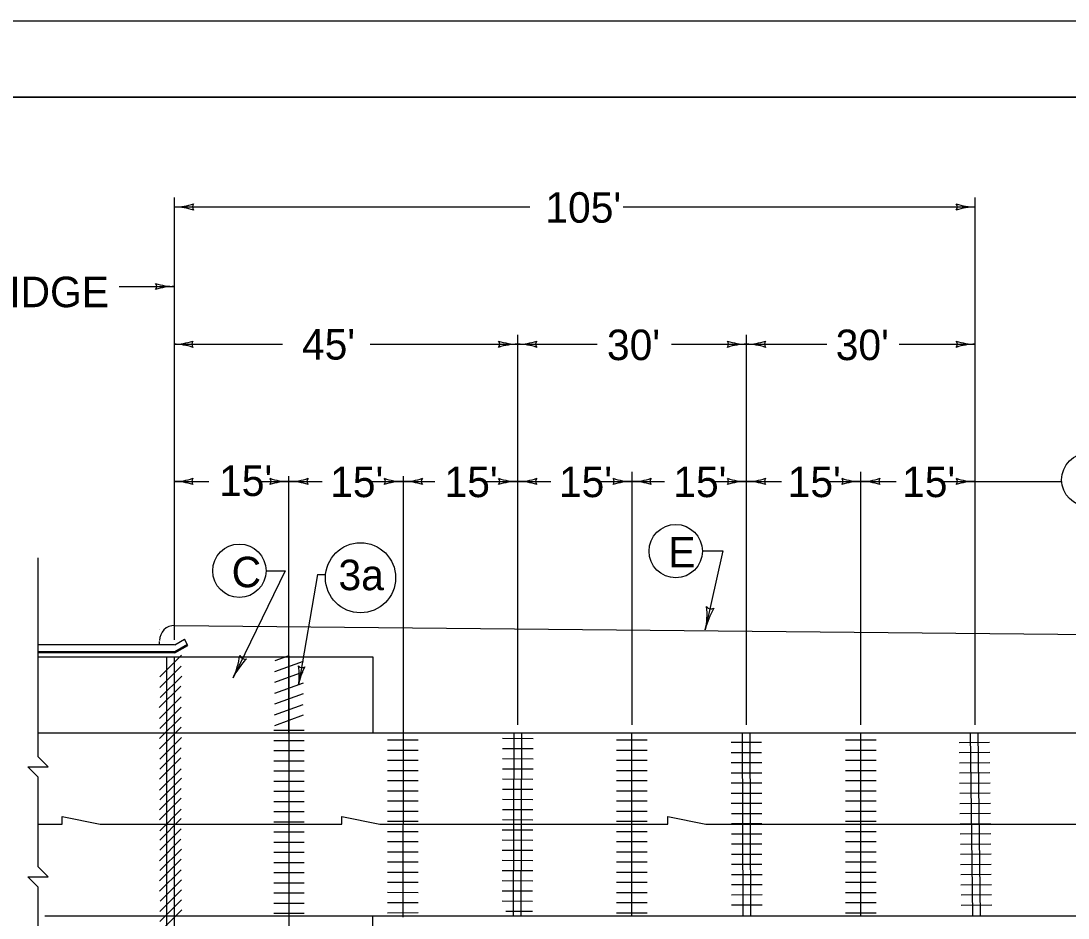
# Model space of a CAD drawing. Extents: x 997.6 to 1036.6, y 998.9 to 1022.6.
# Drawn here: x 1022.72 to 1029.59, y 1016.12 to 1022 of the extents above; entities that cross this region are included whole.
import ezdxf

# ---------------------------------------------------------------- set-up
doc = ezdxf.new("R2010")
doc.units = 0
for name, color, linetype in [('Level 1', 7, 'Continuous'), ('Level 10', 7, 'Continuous'), ('Level 11', 7, 'Continuous'), ('Level 14', 7, 'Continuous')]:
    doc.layers.add(name, color=color, linetype=linetype)

msp = doc.modelspace()

# ---------------------------------------------------------------- linework, layer by layer
at = {"layer": 'Level 1'}
for p, q in [((1023.7321, 1017.942), (1023.7321, 1020.8425)), ((1028.9821, 1017.3839), (1028.9821, 1020.8425)), ((1023.7321, 1020.78), (1026.0624, 1020.78)), ((1026.6724, 1020.78), (1028.9821, 1020.78)), ((1023.3683, 1020.2584), (1023.7321, 1020.2584)), ((1025.9821, 1017.942), (1025.9821, 1019.9425)), ((1027.4821, 1017.3839), (1027.4821, 1019.9425)), ((1023.7298, 1019.88), (1024.4393, 1019.88)), ((1025.0145, 1019.88), (1025.9821, 1019.88)), ((1025.9821, 1019.88), (1026.5037, 1019.88)), ((1026.9903, 1019.88), (1027.4821, 1019.88)), ((1027.4821, 1019.88), (1028.009, 1019.88)), ((1028.4827, 1019.88), (1028.9821, 1019.88)), ((1024.4821, 1017.3318), (1024.4821, 1019.0145)), ((1025.2321, 1017.3318), (1025.2321, 1019.0145)), ((1025.9821, 1017.3839), (1025.9821, 1019.0145)), ((1026.7321, 1017.3839), (1026.7321, 1019.0425)), ((1028.2321, 1017.3839), (1028.2321, 1019.0425)), ((1023.7298, 1018.98), (1023.9557, 1018.98)), ((1024.2976, 1018.98), (1024.4821, 1018.98)), ((1024.4821, 1017.942), (1024.4821, 1018.98)), ((1024.4821, 1018.98), (1024.6998, 1018.98)), ((1025.0048, 1018.98), (1025.2321, 1018.98)), ((1025.2321, 1017.942), (1025.2321, 1018.98)), ((1025.2321, 1018.98), (1025.4395, 1018.98)), ((1025.764, 1018.98), (1025.9821, 1018.98)), ((1025.9821, 1018.98), (1026.1987, 1018.98)), ((1026.5102, 1018.98), (1026.7321, 1018.98)), ((1026.7321, 1018.98), (1026.9449, 1018.98)), ((1027.2628, 1018.98), (1027.4821, 1018.98)), ((1027.4821, 1018.98), (1027.7105, 1018.98)), ((1028.0155, 1018.98), (1028.2321, 1018.98)), ((1028.2321, 1018.98), (1028.4633, 1018.98)), ((1028.7682, 1018.98), (1028.9821, 1018.98)), ((1028.9821, 1018.98), (1029.5489, 1018.98)), ((1022.8368, 1017.2743), (1022.8368, 1018.4798)), ((1027.1932, 1018.524), (1027.3278, 1018.524)), ((1027.3278, 1018.524), (1027.2118, 1018.0073)), ((1024.4569, 1018.3944), (1024.1158, 1017.6927)), ((1024.3319, 1018.3944), (1024.4569, 1018.3944)), ((1024.6698, 1018.3708), (1024.5441, 1017.6437)), ((1024.6698, 1018.3708), (1024.7224, 1018.3708)), ((1023.6311, 1018.0071), (1023.6311, 1018.0071)), ((1023.6333, 1018.0084), (1023.6333, 1018.0084)), ((1023.7333, 1018.0363), (1035.1923, 1017.9217)), ((1023.6333, 1017.9099), (1023.6333, 1017.9296)), ((1023.7333, 1017.9084), (1023.7968, 1017.945)), ((1023.7333, 1017.8647), (1023.8158, 1017.9123)), ((1023.8199, 1017.9053), (1023.7968, 1017.9453)), ((1023.7325, 1017.9084), (1022.8364, 1017.9084)), ((1022.8364, 1017.8647), (1023.7333, 1017.8647)), ((1023.7333, 1017.8553), (1022.8364, 1017.8553)), ((1023.7333, 1017.8553), (1023.8199, 1017.9053)), ((1022.8364, 1017.8293), (1025.0311, 1017.8293)), ((1023.7776, 1017.8405), (1023.6362, 1017.6991)), ((1023.6818, 1015.829), (1023.6818, 1017.829)), ((1023.7318, 1015.829), (1023.7318, 1017.829)), ((1024.3887, 1017.7335), (1024.5766, 1017.8018)), ((1024.3925, 1017.8059), (1024.477, 1017.8367)), ((1024.4827, 1017.348), (1024.4828, 1017.8367)), ((1025.0311, 1017.8293), (1025.0311, 1017.3293)), ((1023.776, 1017.7693), (1023.6346, 1017.6279)), ((1023.7796, 1017.7042), (1023.6382, 1017.5628)), ((1024.3885, 1017.6639), (1024.5763, 1017.7323)), ((1023.7721, 1017.6382), (1023.6307, 1017.4968)), ((1024.3902, 1017.5918), (1024.5781, 1017.6602)), ((1023.7744, 1017.5668), (1023.633, 1017.4253)), ((1024.3891, 1017.5212), (1024.5771, 1017.5896)), ((1023.7763, 1017.5009), (1023.6349, 1017.3595)), ((1024.388, 1017.45), (1024.5759, 1017.5184)), ((1023.7743, 1017.4353), (1023.6329, 1017.2939)), ((1024.3888, 1017.3805), (1024.5768, 1017.4489)), ((1023.7747, 1017.3688), (1023.6333, 1017.2273)), ((1022.8373, 1017.3318), (1035.1923, 1017.3318)), ((1023.7773, 1017.3013), (1023.6358, 1017.1599)), ((1024.3827, 1017.3481), (1024.5828, 1017.3481)), ((1024.4827, 1015.8367), (1024.4827, 1017.348)), ((1025.232, 1016.1234), (1025.2321, 1017.3318)), ((1025.8829, 1017.2958), (1026.0828, 1017.2953)), ((1025.9544, 1016.1265), (1025.9579, 1017.3265)), ((1026.0045, 1016.1265), (1026.008, 1017.3265)), ((1026.7298, 1016.1318), (1026.7297, 1017.3318)), ((1027.4596, 1016.1318), (1027.4562, 1017.3318)), ((1027.5095, 1016.1318), (1027.5061, 1017.3318)), ((1028.2321, 1016.1318), (1028.2321, 1017.3318)), ((1028.9656, 1016.1318), (1028.95, 1017.3318)), ((1029.0156, 1016.1318), (1029.0001, 1017.3318)), ((1023.7759, 1017.2341), (1023.6345, 1017.0927)), ((1024.3827, 1017.2814), (1024.5828, 1017.2814)), ((1025.1282, 1017.2855), (1025.3283, 1017.2855)), ((1025.8828, 1017.2293), (1026.0827, 1017.2286)), ((1026.6297, 1017.2848), (1026.8298, 1017.2848)), ((1027.3813, 1017.2697), (1027.5813, 1017.2703)), ((1028.1321, 1017.2848), (1028.3322, 1017.2848)), ((1028.8759, 1017.2684), (1029.0758, 1017.271)), ((1023.7739, 1017.1685), (1023.6325, 1017.0271)), ((1024.3827, 1017.2148), (1024.5828, 1017.2148)), ((1025.1282, 1017.2188), (1025.3282, 1017.2188)), ((1025.8825, 1017.1626), (1026.0825, 1017.1619)), ((1026.6298, 1017.2182), (1026.8297, 1017.2182)), ((1027.3816, 1017.2031), (1027.5815, 1017.2036)), ((1028.1321, 1017.2182), (1028.3321, 1017.2182)), ((1028.8768, 1017.2018), (1029.0767, 1017.2043)), ((1023.7747, 1017.0964), (1023.6333, 1016.955)), ((1024.3827, 1017.148), (1024.5828, 1017.148)), ((1025.1282, 1017.1522), (1025.3282, 1017.1522)), ((1025.8823, 1017.0959), (1026.0823, 1017.0953)), ((1026.6298, 1017.1515), (1026.8297, 1017.1515)), ((1027.3818, 1017.1364), (1027.5817, 1017.1368)), ((1028.1321, 1017.1515), (1028.3321, 1017.1515)), ((1028.8777, 1017.1352), (1029.0776, 1017.1377)), ((1023.7768, 1017.0345), (1023.6354, 1016.8931)), ((1024.3828, 1017.0814), (1024.5828, 1017.0813)), ((1025.1282, 1017.0854), (1025.3282, 1017.0855)), ((1025.1282, 1017.0188), (1025.3282, 1017.0188)), ((1025.8821, 1017.0293), (1026.0821, 1017.0287)), ((1026.6298, 1017.0848), (1026.8297, 1017.0848)), ((1026.6298, 1017.0183), (1026.8297, 1017.0182)), ((1027.3819, 1017.0697), (1027.5818, 1017.0703)), ((1028.1321, 1017.0848), (1028.3321, 1017.0848)), ((1028.1321, 1017.0182), (1028.3321, 1017.0182)), ((1028.8785, 1017.0685), (1029.0784, 1017.0711)), ((1023.7755, 1016.9673), (1023.6341, 1016.8258)), ((1024.3828, 1017.0148), (1024.5828, 1017.0148)), ((1025.1283, 1016.9522), (1025.3282, 1016.9522)), ((1025.8818, 1016.9626), (1026.0819, 1016.962)), ((1026.6298, 1016.9515), (1026.8297, 1016.9516)), ((1027.3821, 1017.003), (1027.5821, 1017.0036)), ((1028.1322, 1016.9515), (1028.3321, 1016.9516)), ((1028.8793, 1017.0018), (1029.0793, 1017.0044)), ((1022.8368, 1016.7314), (1022.8368, 1016.9409)), ((1023.7752, 1016.9023), (1023.6338, 1016.7609)), ((1024.3828, 1016.9481), (1024.5828, 1016.9481)), ((1024.3828, 1016.8814), (1024.5827, 1016.8814)), ((1025.1283, 1016.8855), (1025.3282, 1016.8855)), ((1025.8817, 1016.8958), (1026.0818, 1016.8953)), ((1026.6298, 1016.8848), (1026.8297, 1016.8849)), ((1027.3823, 1016.9363), (1027.5823, 1016.9369)), ((1028.1322, 1016.8848), (1028.3321, 1016.8849)), ((1028.8802, 1016.9352), (1029.0802, 1016.9378)), ((1023.7759, 1016.8303), (1023.6345, 1016.6889)), ((1024.3828, 1016.8148), (1024.5827, 1016.8148)), ((1025.1283, 1016.8188), (1025.3282, 1016.8188)), ((1025.8815, 1016.8293), (1026.0815, 1016.8286)), ((1026.6298, 1016.8182), (1026.8297, 1016.8182)), ((1027.3824, 1016.8697), (1027.5824, 1016.8703)), ((1028.1322, 1016.8182), (1028.3321, 1016.8182)), ((1028.881, 1016.8684), (1029.0811, 1016.8711)), ((1022.9949, 1016.7318), (1022.9949, 1016.7818)), ((1022.9949, 1016.7818), (1023.2449, 1016.7318)), ((1023.7758, 1016.7693), (1023.6344, 1016.6278)), ((1024.3828, 1016.748), (1024.5827, 1016.7481)), ((1024.8282, 1016.7318), (1024.8282, 1016.7818)), ((1024.8282, 1016.7818), (1025.0782, 1016.7318)), ((1025.1282, 1016.7522), (1025.3282, 1016.7522)), ((1025.8813, 1016.7626), (1026.0813, 1016.762)), ((1026.6297, 1016.7515), (1026.8298, 1016.7515)), ((1026.9658, 1016.7318), (1026.9658, 1016.7818)), ((1026.9658, 1016.7818), (1027.2158, 1016.7318)), ((1027.3827, 1016.8031), (1027.5827, 1016.8036)), ((1028.1321, 1016.7515), (1028.3321, 1016.7515)), ((1028.8819, 1016.8018), (1029.0819, 1016.8044)), ((1022.8368, 1016.5538), (1022.8368, 1016.7314)), ((1022.8371, 1016.7318), (1022.9949, 1016.7318)), ((1023.2449, 1016.7318), (1024.8282, 1016.7318)), ((1023.7761, 1016.7028), (1023.6347, 1016.5613)), ((1024.3828, 1016.6814), (1024.5827, 1016.6813)), ((1025.0782, 1016.7318), (1026.9658, 1016.7318)), ((1025.1282, 1016.6855), (1025.3282, 1016.6855)), ((1025.8811, 1016.6959), (1026.0812, 1016.6953)), ((1026.6297, 1016.6848), (1026.8298, 1016.6848)), ((1027.2158, 1016.7318), (1029.9744, 1016.7318)), ((1027.3828, 1016.7364), (1027.5829, 1016.7369)), ((1028.1321, 1016.6848), (1028.3321, 1016.6848)), ((1028.8828, 1016.7352), (1029.0828, 1016.7378)), ((1023.7738, 1016.6333), (1023.6324, 1016.4918)), ((1024.3828, 1016.6148), (1024.5828, 1016.6148)), ((1025.1282, 1016.6188), (1025.3282, 1016.6188)), ((1025.8809, 1016.6293), (1026.0809, 1016.6287)), ((1026.6297, 1016.6183), (1026.8298, 1016.6182)), ((1027.383, 1016.6697), (1027.583, 1016.6703)), ((1028.1321, 1016.6183), (1028.3321, 1016.6182)), ((1028.8837, 1016.6685), (1029.0837, 1016.6711)), ((1023.7768, 1016.5697), (1023.6353, 1016.4283)), ((1024.3828, 1016.5481), (1024.5828, 1016.5481)), ((1025.1282, 1016.5522), (1025.3283, 1016.5522)), ((1025.8808, 1016.5626), (1026.0807, 1016.562)), ((1026.6297, 1016.5516), (1026.8298, 1016.5516)), ((1027.3833, 1016.603), (1027.5833, 1016.6036)), ((1027.3833, 1016.5363), (1027.5833, 1016.5369)), ((1028.1321, 1016.5515), (1028.3322, 1016.5516)), ((1028.8845, 1016.6018), (1029.0845, 1016.6044)), ((1028.8853, 1016.5352), (1029.0853, 1016.5378)), ((1023.7754, 1016.5024), (1023.634, 1016.361)), ((1024.3828, 1016.4814), (1024.5828, 1016.4814)), ((1025.1282, 1016.4855), (1025.3283, 1016.4855)), ((1025.8805, 1016.4958), (1026.0805, 1016.4953)), ((1026.6297, 1016.4848), (1026.8298, 1016.4849)), ((1027.3836, 1016.4697), (1027.5835, 1016.4703)), ((1028.1321, 1016.4848), (1028.3322, 1016.4849)), ((1028.8863, 1016.4685), (1029.0862, 1016.4711)), ((1023.7748, 1016.4337), (1023.6333, 1016.2922)), ((1024.3827, 1016.4148), (1024.5828, 1016.4148)), ((1025.1282, 1016.4188), (1025.3283, 1016.4188)), ((1025.8803, 1016.4293), (1026.0803, 1016.4286)), ((1026.6297, 1016.4182), (1026.8298, 1016.4182)), ((1027.3838, 1016.4031), (1027.5838, 1016.4036)), ((1028.1321, 1016.4182), (1028.3322, 1016.4182)), ((1028.8871, 1016.4019), (1029.087, 1016.4044)), ((1023.7783, 1016.3684), (1023.6369, 1016.227)), ((1024.3827, 1016.3482), (1024.5828, 1016.3481)), ((1025.1282, 1016.3522), (1025.3283, 1016.3522)), ((1025.8802, 1016.3626), (1026.0801, 1016.362)), ((1026.6297, 1016.3515), (1026.8298, 1016.3515)), ((1027.3839, 1016.3364), (1027.584, 1016.337)), ((1028.1321, 1016.3515), (1028.3322, 1016.3515)), ((1028.888, 1016.3353), (1029.0879, 1016.3378)), ((1023.777, 1016.3013), (1023.6356, 1016.1598)), ((1024.3827, 1016.2814), (1024.5828, 1016.2814)), ((1025.1282, 1016.2856), (1025.3282, 1016.2855)), ((1025.8799, 1016.2959), (1026.0799, 1016.2953)), ((1026.6298, 1016.2849), (1026.8297, 1016.2848)), ((1027.3842, 1016.2698), (1027.5841, 1016.2703)), ((1028.1322, 1016.2849), (1028.3321, 1016.2848)), ((1028.8888, 1016.2686), (1029.0888, 1016.2712)), ((1022.8368, 1015.7488), (1022.8368, 1016.2204)), ((1023.7767, 1016.2363), (1023.6353, 1016.0948)), ((1024.3827, 1016.2148), (1024.5828, 1016.2148)), ((1025.1283, 1016.2188), (1025.3282, 1016.2188)), ((1025.8798, 1016.2293), (1026.0798, 1016.2287)), ((1026.6298, 1016.2183), (1026.8297, 1016.2182)), ((1027.3843, 1016.2031), (1027.5843, 1016.2037)), ((1028.1322, 1016.2183), (1028.3321, 1016.2182)), ((1028.8897, 1016.2018), (1029.0897, 1016.2045)), ((1022.881, 1016.1318), (1035.1923, 1016.1318)), ((1023.7786, 1016.1704), (1023.6372, 1016.029)), ((1024.3827, 1016.1481), (1024.5828, 1016.1481)), ((1025.0311, 1015.8293), (1025.0311, 1016.1293)), ((1025.1283, 1016.1522), (1025.3282, 1016.1523)), ((1025.9031, 1016.1626), (1026.0795, 1016.162)), ((1026.6298, 1016.1516), (1026.8297, 1016.1516)), ((1028.1322, 1016.1515), (1028.3321, 1016.1516))]:
    msp.add_line(p, q, dxfattribs=at)
for points in [[(1022.8368, 1016.9409), (1022.8368, 1017.0409), (1022.7702, 1017.1076), (1022.9035, 1017.1076), (1022.8368, 1017.1743), (1022.8368, 1017.2743)], [(1022.8368, 1016.2204), (1022.8368, 1016.3204), (1022.7702, 1016.3871), (1022.9035, 1016.3871), (1022.8368, 1016.4538), (1022.8368, 1016.5538)]]:
    msp.add_lwpolyline(points, dxfattribs=at)
for centre, radius in [((1029.7235, 1018.9911), 0.175), ((1027.0181, 1018.5231), 0.175), ((1024.1569, 1018.3944), 0.175), ((1024.9515, 1018.3485), 0.23)]:
    msp.add_circle(centre, radius, dxfattribs=at)
for centre, radius, start, end in [((1023.7321, 1021.1709), 0.3909, 270, 288.66878), ((1023.8807, 1020.78), 0.0313, 138.7746, 220.89129), ((1028.8334, 1020.78), 0.0313, 318.7746, 40.89129), ((1028.9821, 1021.1709), 0.3909, 251.34716, 269.99389), ((1023.7321, 1021.1709), 0.3909, 269.98778, 270), ((1023.7321, 1020.3891), 0.3909, 71.34716, 89.99389), ((1028.9821, 1020.3891), 0.3909, 90, 108.66878), ((1028.9821, 1020.3891), 0.3909, 89.98778, 90), ((1023.5835, 1020.2585), 0.0313, 318.7746, 40.89129), ((1023.7321, 1019.8678), 0.3906, 90, 108.66878), ((1023.7321, 1020.649), 0.3906, 251.34716, 269.99389), ((1023.7321, 1019.8678), 0.3906, 89.98778, 90), ((1023.7276, 1020.2706), 0.3906, 269.98778, 270), ((1023.7276, 1020.2706), 0.3906, 270, 288.66878), ((1023.7276, 1019.4894), 0.3906, 71.34716, 89.99389), ((1023.8761, 1019.88), 0.0313, 138.7746, 220.89129), ((1025.8334, 1019.88), 0.0313, 318.7746, 40.89129), ((1025.9821, 1019.4891), 0.3909, 90, 108.66878), ((1025.9821, 1020.2709), 0.3909, 251.34716, 269.99389), ((1025.9821, 1020.2709), 0.3909, 269.98778, 270), ((1025.9821, 1020.2709), 0.3909, 270, 288.66878), ((1025.9821, 1019.4891), 0.3909, 71.34716, 89.99389), ((1025.9821, 1019.4891), 0.3909, 89.98778, 90), ((1026.1307, 1019.88), 0.0313, 138.7746, 220.89129), ((1027.3334, 1019.88), 0.0313, 318.7746, 40.89129), ((1027.4821, 1019.4891), 0.3909, 90, 108.66878), ((1027.4821, 1020.2709), 0.3909, 251.34716, 269.99389), ((1027.4821, 1020.2709), 0.3909, 269.98778, 270), ((1027.4821, 1020.2709), 0.3909, 270, 288.66878), ((1027.4821, 1019.4891), 0.3909, 89.98778, 90), ((1027.4821, 1019.4891), 0.3909, 71.34716, 89.99389), ((1027.6307, 1019.88), 0.0313, 138.7746, 220.89129), ((1028.8334, 1019.88), 0.0313, 318.7746, 40.89129), ((1028.9821, 1019.4891), 0.3909, 90, 108.66878), ((1028.9821, 1020.2709), 0.3909, 251.34716, 269.99389), ((1028.9821, 1019.4891), 0.3909, 89.98778, 90), ((1023.7276, 1019.3706), 0.3906, 269.98778, 270), ((1023.7276, 1019.3706), 0.3906, 270, 288.66878), ((1023.7276, 1018.5894), 0.3906, 71.34716, 89.99389), ((1023.8761, 1018.98), 0.0313, 138.7746, 220.89129), ((1024.3334, 1018.98), 0.0313, 318.7746, 40.89129), ((1024.4821, 1018.5891), 0.3909, 90, 108.66878), ((1024.4821, 1019.3709), 0.3909, 251.34716, 269.99389), ((1024.4821, 1019.3709), 0.3909, 269.98778, 270), ((1024.4821, 1019.3709), 0.3909, 270, 288.66878), ((1024.4821, 1018.5891), 0.3909, 89.98778, 90), ((1024.4821, 1018.5891), 0.3909, 71.34716, 89.99389), ((1024.6307, 1018.98), 0.0313, 138.7746, 220.89129), ((1025.0834, 1018.98), 0.0313, 318.7746, 40.89129), ((1025.2321, 1018.5891), 0.3909, 90, 108.66878), ((1025.2321, 1019.3709), 0.3909, 251.34716, 269.99389), ((1025.2321, 1019.3709), 0.3909, 269.98778, 270), ((1025.2321, 1019.3709), 0.3909, 270, 288.66878), ((1025.2321, 1018.5891), 0.3909, 89.98778, 90), ((1025.2321, 1018.5891), 0.3909, 71.34716, 89.99389), ((1025.3807, 1018.98), 0.0313, 138.7746, 220.89129), ((1025.8334, 1018.98), 0.0313, 318.7746, 40.89129), ((1025.9821, 1018.5891), 0.3909, 90, 108.66878), ((1025.9821, 1019.3709), 0.3909, 251.34716, 269.99389), ((1025.9821, 1019.3709), 0.3909, 269.98778, 270), ((1025.9821, 1019.3709), 0.3909, 270, 288.66878), ((1025.9821, 1018.5891), 0.3909, 89.98778, 90), ((1025.9821, 1018.5891), 0.3909, 71.34716, 89.99389), ((1026.1307, 1018.98), 0.0313, 138.7746, 220.89129), ((1026.5834, 1018.98), 0.0313, 318.7746, 40.89129), ((1026.7321, 1018.5891), 0.3909, 90, 108.66878), ((1026.7321, 1019.3709), 0.3909, 251.34716, 269.99389), ((1026.7321, 1019.3709), 0.3909, 269.98778, 270), ((1026.7321, 1019.3709), 0.3909, 270, 288.66878), ((1026.7321, 1018.5891), 0.3909, 89.98778, 90), ((1026.7321, 1018.5891), 0.3909, 71.34716, 89.99389), ((1026.8807, 1018.98), 0.0313, 138.7746, 220.89129), ((1027.3334, 1018.98), 0.0313, 318.7746, 40.89129), ((1027.4821, 1018.5891), 0.3909, 90, 108.66878), ((1027.4821, 1019.3709), 0.3909, 251.34716, 269.99389), ((1027.4821, 1019.3709), 0.3909, 269.98778, 270), ((1027.4821, 1019.3709), 0.3909, 270, 288.66878), ((1027.4821, 1018.5891), 0.3909, 89.98778, 90), ((1027.4821, 1018.5891), 0.3909, 71.34716, 89.99389), ((1027.6307, 1018.98), 0.0313, 138.7746, 220.89129), ((1028.0834, 1018.98), 0.0313, 318.7746, 40.89129), ((1028.2321, 1018.5891), 0.3909, 90, 108.66878), ((1028.2321, 1019.3709), 0.3909, 251.34716, 269.99389), ((1028.2321, 1019.3709), 0.3909, 269.98778, 270), ((1028.2321, 1019.3709), 0.3909, 270, 288.66878), ((1028.2321, 1018.5891), 0.3909, 89.98778, 90), ((1028.2321, 1018.5891), 0.3909, 71.34716, 89.99389), ((1028.3807, 1018.98), 0.0313, 138.7746, 220.89129), ((1028.8334, 1018.98), 0.0313, 318.7746, 40.89129), ((1028.9821, 1018.5891), 0.3909, 90, 108.66878), ((1028.9821, 1019.3709), 0.3909, 251.34716, 269.99389), ((1028.9821, 1018.5891), 0.3909, 89.98778, 90), ((1026.7545, 1018.11), 0.4688, 347.34734, 6.01612), ((1027.6692, 1017.9047), 0.4688, 148.69449, 167.34123), ((1027.2509, 1018.1813), 0.0375, 216.12193, 298.23863), ((1023.7333, 1017.9363), 0.1, 90, 180), ((1026.7545, 1018.11), 0.4688, 347.33511, 347.34734), ((1023.6942, 1017.8976), 0.4687, 334.0769, 352.74568), ((1024.5374, 1017.4877), 0.4687, 135.42406, 154.07079), ((1024.1938, 1017.853), 0.0375, 202.85149, 284.96819), ((1024.1589, 1017.7102), 0.3909, 350.19676, 8.86554), ((1024.9293, 1017.5771), 0.3909, 151.54391, 170.19064), ((1024.5695, 1017.7901), 0.0313, 218.97135, 301.08805), ((1023.6942, 1017.8976), 0.4687, 334.06467, 334.0769), ((1024.1589, 1017.7102), 0.3909, 350.18453, 350.19676)]:
    msp.add_arc(centre, radius, start, end, dxfattribs=at)
at = {"layer": 'Level 10'}
msp.add_line((1007, 1021.5), (1035.5, 1021.5), dxfattribs=at)
at = {"layer": 'Level 11'}
msp.add_lwpolyline([(1007, 1000.5), (1035.5, 1000.5), (1035.5, 1021.5), (1007, 1021.5)], close=True, dxfattribs=at)
at = {"layer": 'Level 14'}
msp.add_line((1000, 1022), (1036, 1022), dxfattribs=at)

# ---------------------------------------------------------------- texts
at = {"layer": 'Level 1'}
for s, p in [("105'", (1026.1633, 1020.6769)), ('BRIDGE', (1022.2767, 1020.1228)), ("45'", (1024.5673, 1019.7793)), ("30'", (1026.5671, 1019.7758)), ("30'", (1028.0671, 1019.7758)), ("15'", (1024.0238, 1018.8848)), ("15'", (1024.7521, 1018.8773)), ("15'", (1025.5021, 1018.8773)), ("15'", (1026.2521, 1018.8773)), ("15'", (1027.0021, 1018.8773)), ("15'", (1027.7521, 1018.8773)), ("15'", (1028.5021, 1018.8773)), ('E', (1026.9693, 1018.416)), ('C', (1024.1064, 1018.2863)), ('3a', (1024.8067, 1018.2671))]:
    msp.add_text(s, height=0.2, dxfattribs=at).set_placement(p)

doc.saveas('drawing.dxf')
